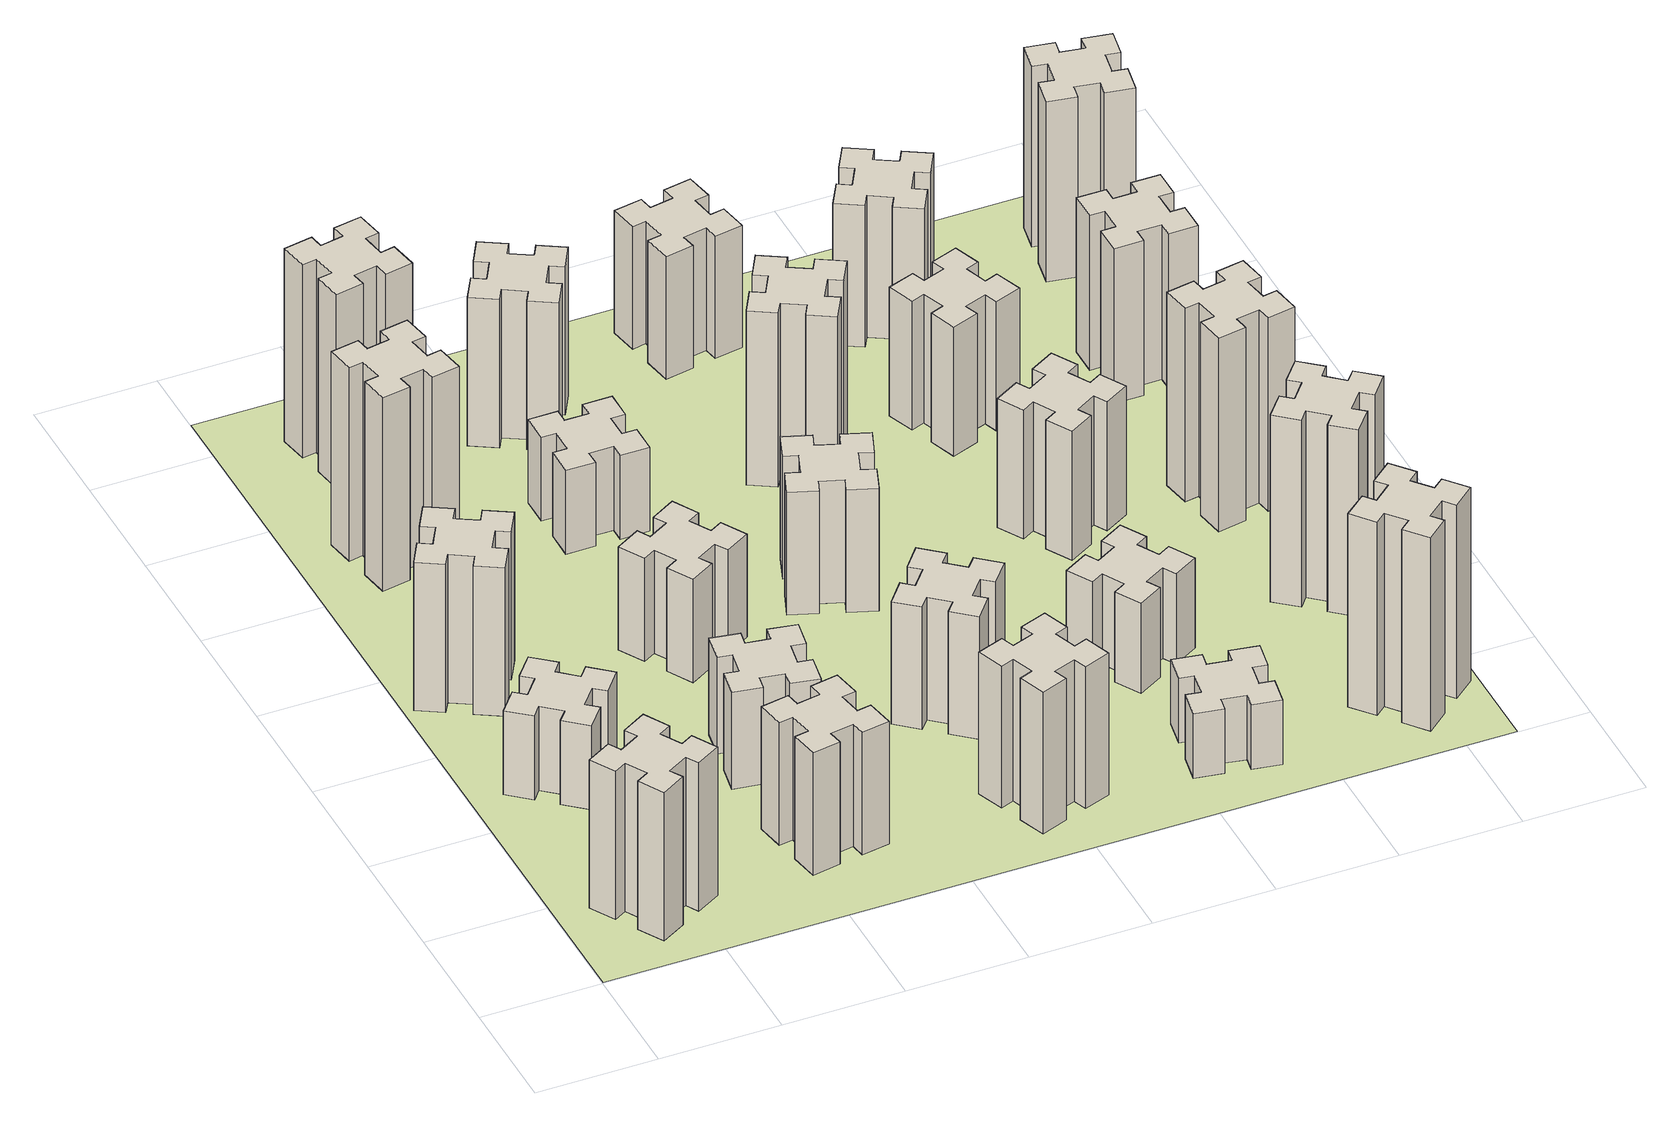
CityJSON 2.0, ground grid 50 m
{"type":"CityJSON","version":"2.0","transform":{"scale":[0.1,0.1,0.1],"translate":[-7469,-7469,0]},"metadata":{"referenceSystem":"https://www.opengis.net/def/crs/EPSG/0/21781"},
"CityObjects":{
"building1":{"type":"Building","attributes":{"class":"1000","function":"1000","usage":"1000","yearOfConstruction":2016,"roofType":"1000","measuredHeight":69,"storeysAboveGround":30,"storeysBelowGround":0},"geometry":[{"type":"Solid","lod":"1","boundaries":[[[[0,1,2,3,4,5,6,7,8,9,10,11,12,13,14,15,16,17,18,19]],[[17,16,20,21]],[[16,15,22,20]],[[15,14,23,22]],[[14,13,24,23]],[[13,12,25,24]],[[12,11,26,25]],[[11,10,27,26]],[[10,9,28,27]],[[9,8,29,28]],[[8,7,30,29]],[[7,6,31,30]],[[6,5,32,31]],[[5,4,33,32]],[[4,3,34,33]],[[3,2,35,34]],[[2,1,36,35]],[[1,0,37,36]],[[0,19,38,37]],[[19,18,39,38]],[[18,17,21,39]],[[24,25,26,27,28,29,30,31,32,33,34,35,36,37,38,39,21,20,22,23]]]]}]},
"building2":{"type":"Building","attributes":{"class":"1000","function":"1000","usage":"1000","yearOfConstruction":2016,"roofType":"1000","measuredHeight":39,"storeysAboveGround":30,"storeysBelowGround":0},"geometry":[{"type":"Solid","lod":"1","boundaries":[[[[40,41,42,43,44,45,46,47,48,49,50,51,52,53,54,55,56,57,58,59]],[[57,56,60,61]],[[56,55,62,60]],[[55,54,63,62]],[[54,53,64,63]],[[53,52,65,64]],[[52,51,66,65]],[[51,50,67,66]],[[50,49,68,67]],[[49,48,69,68]],[[48,47,70,69]],[[47,46,71,70]],[[46,45,72,71]],[[45,44,73,72]],[[44,43,74,73]],[[43,42,75,74]],[[42,41,76,75]],[[41,40,77,76]],[[40,59,78,77]],[[59,58,79,78]],[[58,57,61,79]],[[64,65,66,67,68,69,70,71,72,73,74,75,76,77,78,79,61,60,62,63]]]]}]},
"building3":{"type":"Building","attributes":{"class":"1000","function":"1000","usage":"1000","yearOfConstruction":2016,"roofType":"1000","measuredHeight":69,"storeysAboveGround":30,"storeysBelowGround":0},"geometry":[{"type":"Solid","lod":"1","boundaries":[[[[80,81,82,83,84,85,86,87,88,89,90,91,92,93,94,95,96,97,98,99]],[[97,96,100,101]],[[96,95,102,100]],[[95,94,103,102]],[[94,93,104,103]],[[93,92,105,104]],[[92,91,106,105]],[[91,90,107,106]],[[90,89,108,107]],[[89,88,109,108]],[[88,87,110,109]],[[87,86,111,110]],[[86,85,112,111]],[[85,84,113,112]],[[84,83,114,113]],[[83,82,115,114]],[[82,81,116,115]],[[81,80,117,116]],[[80,99,118,117]],[[99,98,119,118]],[[98,97,101,119]],[[104,105,106,107,108,109,110,111,112,113,114,115,116,117,118,119,101,100,102,103]]]]}]},
"building4":{"type":"Building","attributes":{"class":"1000","function":"1000","usage":"1000","yearOfConstruction":2016,"roofType":"1000","measuredHeight":90,"storeysAboveGround":30,"storeysBelowGround":0},"geometry":[{"type":"Solid","lod":"1","boundaries":[[[[120,121,122,123,124,125,126,127,128,129,130,131,132,133,134,135,136,137,138,139]],[[137,136,140,141]],[[136,135,142,140]],[[135,134,143,142]],[[134,133,144,143]],[[133,132,145,144]],[[132,131,146,145]],[[131,130,147,146]],[[130,129,148,147]],[[129,128,149,148]],[[128,127,150,149]],[[127,126,151,150]],[[126,125,152,151]],[[125,124,153,152]],[[124,123,154,153]],[[123,122,155,154]],[[122,121,156,155]],[[121,120,157,156]],[[120,139,158,157]],[[139,138,159,158]],[[138,137,141,159]],[[144,145,146,147,148,149,150,151,152,153,154,155,156,157,158,159,141,140,142,143]]]]}]},
"building5":{"type":"Building","attributes":{"class":"1000","function":"1000","usage":"1000","yearOfConstruction":2016,"roofType":"1000","measuredHeight":57,"storeysAboveGround":30,"storeysBelowGround":0},"geometry":[{"type":"Solid","lod":"1","boundaries":[[[[160,161,162,163,164,165,166,167,168,169,170,171,172,173,174,175,176,177,178,179]],[[177,176,180,181]],[[176,175,182,180]],[[175,174,183,182]],[[174,173,184,183]],[[173,172,185,184]],[[172,171,186,185]],[[171,170,187,186]],[[170,169,188,187]],[[169,168,189,188]],[[168,167,190,189]],[[167,166,191,190]],[[166,165,192,191]],[[165,164,193,192]],[[164,163,194,193]],[[163,162,195,194]],[[162,161,196,195]],[[161,160,197,196]],[[160,179,198,197]],[[179,178,199,198]],[[178,177,181,199]],[[184,185,186,187,188,189,190,191,192,193,194,195,196,197,198,199,181,180,182,183]]]]}]},
"building6":{"type":"Building","attributes":{"class":"1000","function":"1000","usage":"1000","yearOfConstruction":2016,"roofType":"1000","measuredHeight":45,"storeysAboveGround":30,"storeysBelowGround":0},"geometry":[{"type":"Solid","lod":"1","boundaries":[[[[200,201,202,203,204,205,206,207,208,209,210,211,212,213,214,215,216,217,218,219]],[[217,216,220,221]],[[216,215,222,220]],[[215,214,223,222]],[[214,213,224,223]],[[213,212,225,224]],[[212,211,226,225]],[[211,210,227,226]],[[210,209,228,227]],[[209,208,229,228]],[[208,207,230,229]],[[207,206,231,230]],[[206,205,232,231]],[[205,204,233,232]],[[204,203,234,233]],[[203,202,235,234]],[[202,201,236,235]],[[201,200,237,236]],[[200,219,238,237]],[[219,218,239,238]],[[218,217,221,239]],[[224,225,226,227,228,229,230,231,232,233,234,235,236,237,238,239,221,220,222,223]]]]}]},
"building7":{"type":"Building","attributes":{"class":"1000","function":"1000","usage":"1000","yearOfConstruction":2016,"roofType":"1000","measuredHeight":90,"storeysAboveGround":30,"storeysBelowGround":0},"geometry":[{"type":"Solid","lod":"1","boundaries":[[[[240,241,242,243,244,245,246,247,248,249,250,251,252,253,254,255,256,257,258,259]],[[257,256,260,261]],[[256,255,262,260]],[[255,254,263,262]],[[254,253,264,263]],[[253,252,265,264]],[[252,251,266,265]],[[251,250,267,266]],[[250,249,268,267]],[[249,248,269,268]],[[248,247,270,269]],[[247,246,271,270]],[[246,245,272,271]],[[245,244,273,272]],[[244,243,274,273]],[[243,242,275,274]],[[242,241,276,275]],[[241,240,277,276]],[[240,259,278,277]],[[259,258,279,278]],[[258,257,261,279]],[[264,265,266,267,268,269,270,271,272,273,274,275,276,277,278,279,261,260,262,263]]]]}]},
"building8":{"type":"Building","attributes":{"class":"1000","function":"1000","usage":"1000","yearOfConstruction":2016,"roofType":"1000","measuredHeight":48,"storeysAboveGround":30,"storeysBelowGround":0},"geometry":[{"type":"Solid","lod":"1","boundaries":[[[[280,281,282,283,284,285,286,287,288,289,290,291,292,293,294,295,296,297,298,299]],[[297,296,300,301]],[[296,295,302,300]],[[295,294,303,302]],[[294,293,304,303]],[[293,292,305,304]],[[292,291,306,305]],[[291,290,307,306]],[[290,289,308,307]],[[289,288,309,308]],[[288,287,310,309]],[[287,286,311,310]],[[286,285,312,311]],[[285,284,313,312]],[[284,283,314,313]],[[283,282,315,314]],[[282,281,316,315]],[[281,280,317,316]],[[280,299,318,317]],[[299,298,319,318]],[[298,297,301,319]],[[304,305,306,307,308,309,310,311,312,313,314,315,316,317,318,319,301,300,302,303]]]]}]},
"building9":{"type":"Building","attributes":{"class":"1000","function":"1000","usage":"1000","yearOfConstruction":2016,"roofType":"1000","measuredHeight":39,"storeysAboveGround":30,"storeysBelowGround":0},"geometry":[{"type":"Solid","lod":"1","boundaries":[[[[320,321,322,323,324,325,326,327,328,329,330,331,332,333,334,335,336,337,338,339]],[[337,336,340,341]],[[336,335,342,340]],[[335,334,343,342]],[[334,333,344,343]],[[333,332,345,344]],[[332,331,346,345]],[[331,330,347,346]],[[330,329,348,347]],[[329,328,349,348]],[[328,327,350,349]],[[327,326,351,350]],[[326,325,352,351]],[[325,324,353,352]],[[324,323,354,353]],[[323,322,355,354]],[[322,321,356,355]],[[321,320,357,356]],[[320,339,358,357]],[[339,338,359,358]],[[338,337,341,359]],[[344,345,346,347,348,349,350,351,352,353,354,355,356,357,358,359,341,340,342,343]]]]}]},
"building10":{"type":"Building","attributes":{"class":"1000","function":"1000","usage":"1000","yearOfConstruction":2016,"roofType":"1000","measuredHeight":66,"storeysAboveGround":30,"storeysBelowGround":0},"geometry":[{"type":"Solid","lod":"1","boundaries":[[[[360,361,362,363,364,365,366,367,368,369,370,371,372,373,374,375,376,377,378,379]],[[377,376,380,381]],[[376,375,382,380]],[[375,374,383,382]],[[374,373,384,383]],[[373,372,385,384]],[[372,371,386,385]],[[371,370,387,386]],[[370,369,388,387]],[[369,368,389,388]],[[368,367,390,389]],[[367,366,391,390]],[[366,365,392,391]],[[365,364,393,392]],[[364,363,394,393]],[[363,362,395,394]],[[362,361,396,395]],[[361,360,397,396]],[[360,379,398,397]],[[379,378,399,398]],[[378,377,381,399]],[[384,385,386,387,388,389,390,391,392,393,394,395,396,397,398,399,381,380,382,383]]]]}]},
"building11":{"type":"Building","attributes":{"class":"1000","function":"1000","usage":"1000","yearOfConstruction":2016,"roofType":"1000","measuredHeight":69,"storeysAboveGround":30,"storeysBelowGround":0},"geometry":[{"type":"Solid","lod":"1","boundaries":[[[[400,401,402,403,404,405,406,407,408,409,410,411,412,413,414,415,416,417,418,419]],[[417,416,420,421]],[[416,415,422,420]],[[415,414,423,422]],[[414,413,424,423]],[[413,412,425,424]],[[412,411,426,425]],[[411,410,427,426]],[[410,409,428,427]],[[409,408,429,428]],[[408,407,430,429]],[[407,406,431,430]],[[406,405,432,431]],[[405,404,433,432]],[[404,403,434,433]],[[403,402,435,434]],[[402,401,436,435]],[[401,400,437,436]],[[400,419,438,437]],[[419,418,439,438]],[[418,417,421,439]],[[424,425,426,427,428,429,430,431,432,433,434,435,436,437,438,439,421,420,422,423]]]]}]},
"building12":{"type":"Building","attributes":{"class":"1000","function":"1000","usage":"1000","yearOfConstruction":2016,"roofType":"1000","measuredHeight":57,"storeysAboveGround":30,"storeysBelowGround":0},"geometry":[{"type":"Solid","lod":"1","boundaries":[[[[440,441,442,443,444,445,446,447,448,449,450,451,452,453,454,455,456,457,458,459]],[[457,456,460,461]],[[456,455,462,460]],[[455,454,463,462]],[[454,453,464,463]],[[453,452,465,464]],[[452,451,466,465]],[[451,450,467,466]],[[450,449,468,467]],[[449,448,469,468]],[[448,447,470,469]],[[447,446,471,470]],[[446,445,472,471]],[[445,444,473,472]],[[444,443,474,473]],[[443,442,475,474]],[[442,441,476,475]],[[441,440,477,476]],[[440,459,478,477]],[[459,458,479,478]],[[458,457,461,479]],[[464,465,466,467,468,469,470,471,472,473,474,475,476,477,478,479,461,460,462,463]]]]}]},
"building13":{"type":"Building","attributes":{"class":"1000","function":"1000","usage":"1000","yearOfConstruction":2016,"roofType":"1000","measuredHeight":57,"storeysAboveGround":30,"storeysBelowGround":0},"geometry":[{"type":"Solid","lod":"1","boundaries":[[[[480,481,482,483,484,485,486,487,488,489,490,491,492,493,494,495,496,497,498,499]],[[497,496,500,501]],[[496,495,502,500]],[[495,494,503,502]],[[494,493,504,503]],[[493,492,505,504]],[[492,491,506,505]],[[491,490,507,506]],[[490,489,508,507]],[[489,488,509,508]],[[488,487,510,509]],[[487,486,511,510]],[[486,485,512,511]],[[485,484,513,512]],[[484,483,514,513]],[[483,482,515,514]],[[482,481,516,515]],[[481,480,517,516]],[[480,499,518,517]],[[499,498,519,518]],[[498,497,501,519]],[[504,505,506,507,508,509,510,511,512,513,514,515,516,517,518,519,501,500,502,503]]]]}]},
"building14":{"type":"Building","attributes":{"class":"1000","function":"1000","usage":"1000","yearOfConstruction":2016,"roofType":"1000","measuredHeight":81,"storeysAboveGround":30,"storeysBelowGround":0},"geometry":[{"type":"Solid","lod":"1","boundaries":[[[[520,521,522,523,524,525,526,527,528,529,530,531,532,533,534,535,536,537,538,539]],[[537,536,540,541]],[[536,535,542,540]],[[535,534,543,542]],[[534,533,544,543]],[[533,532,545,544]],[[532,531,546,545]],[[531,530,547,546]],[[530,529,548,547]],[[529,528,549,548]],[[528,527,550,549]],[[527,526,551,550]],[[526,525,552,551]],[[525,524,553,552]],[[524,523,554,553]],[[523,522,555,554]],[[522,521,556,555]],[[521,520,557,556]],[[520,539,558,557]],[[539,538,559,558]],[[538,537,541,559]],[[544,545,546,547,548,549,550,551,552,553,554,555,556,557,558,559,541,540,542,543]]]]}]},
"building15":{"type":"Building","attributes":{"class":"1000","function":"1000","usage":"1000","yearOfConstruction":2016,"roofType":"1000","measuredHeight":30,"storeysAboveGround":30,"storeysBelowGround":0},"geometry":[{"type":"Solid","lod":"1","boundaries":[[[[560,561,562,563,564,565,566,567,568,569,570,571,572,573,574,575,576,577,578,579]],[[577,576,580,581]],[[576,575,582,580]],[[575,574,583,582]],[[574,573,584,583]],[[573,572,585,584]],[[572,571,586,585]],[[571,570,587,586]],[[570,569,588,587]],[[569,568,589,588]],[[568,567,590,589]],[[567,566,591,590]],[[566,565,592,591]],[[565,564,593,592]],[[564,563,594,593]],[[563,562,595,594]],[[562,561,596,595]],[[561,560,597,596]],[[560,579,598,597]],[[579,578,599,598]],[[578,577,581,599]],[[584,585,586,587,588,589,590,591,592,593,594,595,596,597,598,599,581,580,582,583]]]]}]},
"building16":{"type":"Building","attributes":{"class":"1000","function":"1000","usage":"1000","yearOfConstruction":2016,"roofType":"1000","measuredHeight":57,"storeysAboveGround":30,"storeysBelowGround":0},"geometry":[{"type":"Solid","lod":"1","boundaries":[[[[600,601,602,603,604,605,606,607,608,609,610,611,612,613,614,615,616,617,618,619]],[[617,616,620,621]],[[616,615,622,620]],[[615,614,623,622]],[[614,613,624,623]],[[613,612,625,624]],[[612,611,626,625]],[[611,610,627,626]],[[610,609,628,627]],[[609,608,629,628]],[[608,607,630,629]],[[607,606,631,630]],[[606,605,632,631]],[[605,604,633,632]],[[604,603,634,633]],[[603,602,635,634]],[[602,601,636,635]],[[601,600,637,636]],[[600,619,638,637]],[[619,618,639,638]],[[618,617,621,639]],[[624,625,626,627,628,629,630,631,632,633,634,635,636,637,638,639,621,620,622,623]]]]}]},
"building17":{"type":"Building","attributes":{"class":"1000","function":"1000","usage":"1000","yearOfConstruction":2016,"roofType":"1000","measuredHeight":42,"storeysAboveGround":30,"storeysBelowGround":0},"geometry":[{"type":"Solid","lod":"1","boundaries":[[[[640,641,642,643,644,645,646,647,648,649,650,651,652,653,654,655,656,657,658,659]],[[657,656,660,661]],[[656,655,662,660]],[[655,654,663,662]],[[654,653,664,663]],[[653,652,665,664]],[[652,651,666,665]],[[651,650,667,666]],[[650,649,668,667]],[[649,648,669,668]],[[648,647,670,669]],[[647,646,671,670]],[[646,645,672,671]],[[645,644,673,672]],[[644,643,674,673]],[[643,642,675,674]],[[642,641,676,675]],[[641,640,677,676]],[[640,659,678,677]],[[659,658,679,678]],[[658,657,661,679]],[[664,665,666,667,668,669,670,671,672,673,674,675,676,677,678,679,661,660,662,663]]]]}]},
"building18":{"type":"Building","attributes":{"class":"1000","function":"1000","usage":"1000","yearOfConstruction":2016,"roofType":"1000","measuredHeight":60,"storeysAboveGround":30,"storeysBelowGround":0},"geometry":[{"type":"Solid","lod":"1","boundaries":[[[[680,681,682,683,684,685,686,687,688,689,690,691,692,693,694,695,696,697,698,699]],[[697,696,700,701]],[[696,695,702,700]],[[695,694,703,702]],[[694,693,704,703]],[[693,692,705,704]],[[692,691,706,705]],[[691,690,707,706]],[[690,689,708,707]],[[689,688,709,708]],[[688,687,710,709]],[[687,686,711,710]],[[686,685,712,711]],[[685,684,713,712]],[[684,683,714,713]],[[683,682,715,714]],[[682,681,716,715]],[[681,680,717,716]],[[680,699,718,717]],[[699,698,719,718]],[[698,697,701,719]],[[704,705,706,707,708,709,710,711,712,713,714,715,716,717,718,719,701,700,702,703]]]]}]},
"building19":{"type":"Building","attributes":{"class":"1000","function":"1000","usage":"1000","yearOfConstruction":2016,"roofType":"1000","measuredHeight":60,"storeysAboveGround":30,"storeysBelowGround":0},"geometry":[{"type":"Solid","lod":"1","boundaries":[[[[720,721,722,723,724,725,726,727,728,729,730,731,732,733,734,735,736,737,738,739]],[[737,736,740,741]],[[736,735,742,740]],[[735,734,743,742]],[[734,733,744,743]],[[733,732,745,744]],[[732,731,746,745]],[[731,730,747,746]],[[730,729,748,747]],[[729,728,749,748]],[[728,727,750,749]],[[727,726,751,750]],[[726,725,752,751]],[[725,724,753,752]],[[724,723,754,753]],[[723,722,755,754]],[[722,721,756,755]],[[721,720,757,756]],[[720,739,758,757]],[[739,738,759,758]],[[738,737,741,759]],[[744,745,746,747,748,749,750,751,752,753,754,755,756,757,758,759,741,740,742,743]]]]}]},
"building20":{"type":"Building","attributes":{"class":"1000","function":"1000","usage":"1000","yearOfConstruction":2016,"roofType":"1000","measuredHeight":90,"storeysAboveGround":30,"storeysBelowGround":0},"geometry":[{"type":"Solid","lod":"1","boundaries":[[[[760,761,762,763,764,765,766,767,768,769,770,771,772,773,774,775,776,777,778,779]],[[777,776,780,781]],[[776,775,782,780]],[[775,774,783,782]],[[774,773,784,783]],[[773,772,785,784]],[[772,771,786,785]],[[771,770,787,786]],[[770,769,788,787]],[[769,768,789,788]],[[768,767,790,789]],[[767,766,791,790]],[[766,765,792,791]],[[765,764,793,792]],[[764,763,794,793]],[[763,762,795,794]],[[762,761,796,795]],[[761,760,797,796]],[[760,779,798,797]],[[779,778,799,798]],[[778,777,781,799]],[[784,785,786,787,788,789,790,791,792,793,794,795,796,797,798,799,781,780,782,783]]]]}]},
"building21":{"type":"Building","attributes":{"class":"1000","function":"1000","usage":"1000","yearOfConstruction":2016,"roofType":"1000","measuredHeight":66,"storeysAboveGround":30,"storeysBelowGround":0},"geometry":[{"type":"Solid","lod":"1","boundaries":[[[[800,801,802,803,804,805,806,807,808,809,810,811,812,813,814,815,816,817,818,819]],[[817,816,820,821]],[[816,815,822,820]],[[815,814,823,822]],[[814,813,824,823]],[[813,812,825,824]],[[812,811,826,825]],[[811,810,827,826]],[[810,809,828,827]],[[809,808,829,828]],[[808,807,830,829]],[[807,806,831,830]],[[806,805,832,831]],[[805,804,833,832]],[[804,803,834,833]],[[803,802,835,834]],[[802,801,836,835]],[[801,800,837,836]],[[800,819,838,837]],[[819,818,839,838]],[[818,817,821,839]],[[824,825,826,827,828,829,830,831,832,833,834,835,836,837,838,839,821,820,822,823]]]]}]},
"building22":{"type":"Building","attributes":{"class":"1000","function":"1000","usage":"1000","yearOfConstruction":2016,"roofType":"1000","measuredHeight":87,"storeysAboveGround":30,"storeysBelowGround":0},"geometry":[{"type":"Solid","lod":"1","boundaries":[[[[840,841,842,843,844,845,846,847,848,849,850,851,852,853,854,855,856,857,858,859]],[[857,856,860,861]],[[856,855,862,860]],[[855,854,863,862]],[[854,853,864,863]],[[853,852,865,864]],[[852,851,866,865]],[[851,850,867,866]],[[850,849,868,867]],[[849,848,869,868]],[[848,847,870,869]],[[847,846,871,870]],[[846,845,872,871]],[[845,844,873,872]],[[844,843,874,873]],[[843,842,875,874]],[[842,841,876,875]],[[841,840,877,876]],[[840,859,878,877]],[[859,858,879,878]],[[858,857,861,879]],[[864,865,866,867,868,869,870,871,872,873,874,875,876,877,878,879,861,860,862,863]]]]}]},
"building23":{"type":"Building","attributes":{"class":"1000","function":"1000","usage":"1000","yearOfConstruction":2016,"roofType":"1000","measuredHeight":90,"storeysAboveGround":30,"storeysBelowGround":0},"geometry":[{"type":"Solid","lod":"1","boundaries":[[[[880,881,882,883,884,885,886,887,888,889,890,891,892,893,894,895,896,897,898,899]],[[897,896,900,901]],[[896,895,902,900]],[[895,894,903,902]],[[894,893,904,903]],[[893,892,905,904]],[[892,891,906,905]],[[891,890,907,906]],[[890,889,908,907]],[[889,888,909,908]],[[888,887,910,909]],[[887,886,911,910]],[[886,885,912,911]],[[885,884,913,912]],[[884,883,914,913]],[[883,882,915,914]],[[882,881,916,915]],[[881,880,917,916]],[[880,899,918,917]],[[899,898,919,918]],[[898,897,901,919]],[[904,905,906,907,908,909,910,911,912,913,914,915,916,917,918,919,901,900,902,903]]]]}]},
"building24":{"type":"Building","attributes":{"class":"1000","function":"1000","usage":"1000","yearOfConstruction":2016,"roofType":"1000","measuredHeight":72,"storeysAboveGround":30,"storeysBelowGround":0},"geometry":[{"type":"Solid","lod":"1","boundaries":[[[[920,921,922,923,924,925,926,927,928,929,930,931,932,933,934,935,936,937,938,939]],[[937,936,940,941]],[[936,935,942,940]],[[935,934,943,942]],[[934,933,944,943]],[[933,932,945,944]],[[932,931,946,945]],[[931,930,947,946]],[[930,929,948,947]],[[929,928,949,948]],[[928,927,950,949]],[[927,926,951,950]],[[926,925,952,951]],[[925,924,953,952]],[[924,923,954,953]],[[923,922,955,954]],[[922,921,956,955]],[[921,920,957,956]],[[920,939,958,957]],[[939,938,959,958]],[[938,937,941,959]],[[944,945,946,947,948,949,950,951,952,953,954,955,956,957,958,959,941,940,942,943]]]]}]},
"building25":{"type":"Building","attributes":{"class":"1000","function":"1000","usage":"1000","yearOfConstruction":2016,"roofType":"1000","measuredHeight":84,"storeysAboveGround":30,"storeysBelowGround":0},"geometry":[{"type":"Solid","lod":"1","boundaries":[[[[960,961,962,963,964,965,966,967,968,969,970,971,972,973,974,975,976,977,978,979]],[[977,976,980,981]],[[976,975,982,980]],[[975,974,983,982]],[[974,973,984,983]],[[973,972,985,984]],[[972,971,986,985]],[[971,970,987,986]],[[970,969,988,987]],[[969,968,989,988]],[[968,967,990,989]],[[967,966,991,990]],[[966,965,992,991]],[[965,964,993,992]],[[964,963,994,993]],[[963,962,995,994]],[[962,961,996,995]],[[961,960,997,996]],[[960,979,998,997]],[[979,978,999,998]],[[978,977,981,999]],[[984,985,986,987,988,989,990,991,992,993,994,995,996,997,998,999,981,980,982,983]]]]}]},
"landuse1":{"type":"LandUse","attributes":{"name":"plot1","function":"1010"},"geometry":[{"type":"MultiSurface","lod":"1","boundaries":[[[1000,1001,1002,1003]]]}]}
},
"vertices":[
[255,364,0],[305,277,0],[253,247,0],[313,143,0],[417,203,0],[387,255,0],[474,305,0],[504,253,0],[608,313,0],[548,417,0],[496,387,0],[446,474,0],[498,504,0],[438,608,0],[334,548,0],[364,496,0],[277,446,0],[247,498,0],[143,438,0],[203,334,0],[277,446,690],[247,498,690],[364,496,690],[334,548,690],[438,608,690],[498,504,690],[446,474,690],[496,387,690],[548,417,690],[608,313,690],[504,253,690],[474,305,690],[387,255,690],[417,203,690],[313,143,690],[253,247,690],[305,277,690],[255,364,690],[203,334,690],[143,438,690],
[323,1324,0],[259,1248,0],[213,1286,0],[136,1194,0],[228,1117,0],[266,1163,0],[343,1099,0],[304,1053,0],[396,976,0],[473,1068,0],[427,1106,0],[492,1183,0],[538,1144,0],[615,1236,0],[523,1313,0],[484,1267,0],[408,1332,0],[446,1378,0],[354,1455,0],[277,1363,0],[408,1332,390],[446,1378,390],[484,1267,390],[523,1313,390],[615,1236,390],[538,1144,390],[492,1183,390],[427,1106,390],[473,1068,390],[396,976,390],[304,1053,390],[343,1099,390],[266,1163,390],[228,1117,390],[136,1194,390],[213,1286,390],[259,1248,390],[323,1324,390],[277,1363,390],[354,1455,390],
[374,1926,0],[287,1976,0],[317,2028,0],[213,2088,0],[153,1984,0],[205,1954,0],[155,1867,0],[103,1897,0],[43,1793,0],[147,1733,0],[177,1785,0],[264,1735,0],[234,1683,0],[338,1623,0],[398,1727,0],[346,1757,0],[396,1844,0],[448,1814,0],[508,1918,0],[404,1978,0],[396,1844,690],[448,1814,690],[346,1757,690],[398,1727,690],[338,1623,690],[234,1683,690],[264,1735,690],[177,1785,690],[147,1733,690],[43,1793,690],[103,1897,690],[155,1867,690],[205,1954,690],[153,1984,690],[213,2088,690],[317,2028,690],[287,1976,690],[374,1926,690],[404,1978,690],[508,1918,690],
[405,2812,0],[307,2795,0],[297,2854,0],[178,2833,0],[199,2715,0],[258,2725,0],[276,2627,0],[217,2617,0],[237,2498,0],[356,2519,0],[345,2578,0],[444,2596,0],[454,2537,0],[572,2557,0],[551,2676,0],[492,2665,0],[475,2764,0],[534,2774,0],[513,2892,0],[395,2871,0],[475,2764,900],[534,2774,900],[492,2665,900],[551,2676,900],[572,2557,900],[454,2537,900],[444,2596,900],[345,2578,900],[356,2519,900],[237,2498,900],[217,2617,900],[276,2627,900],[258,2725,900],[199,2715,900],[178,2833,900],[297,2854,900],[307,2795,900],[405,2812,900],[395,2871,900],[513,2892,900],
[1085,358,0],[1184,376,0],[1194,317,0],[1312,337,0],[1291,456,0],[1232,445,0],[1215,544,0],[1274,554,0],[1253,672,0],[1135,651,0],[1145,592,0],[1047,575,0],[1037,634,0],[918,613,0],[939,495,0],[998,505,0],[1016,407,0],[957,397,0],[977,278,0],[1096,299,0],[1016,407,570],[957,397,570],[998,505,570],[939,495,570],[918,613,570],[1037,634,570],[1047,575,570],[1145,592,570],[1135,651,570],[1253,672,570],[1274,554,570],[1215,544,570],[1232,445,570],[1291,456,570],[1312,337,570],[1194,317,570],[1184,376,570],[1085,358,570],[1096,299,570],[977,278,570],
[1047,916,0],[1145,898,0],[1135,839,0],[1253,818,0],[1274,937,0],[1215,947,0],[1232,1045,0],[1291,1035,0],[1312,1153,0],[1194,1174,0],[1184,1115,0],[1085,1132,0],[1096,1191,0],[977,1212,0],[957,1094,0],[1016,1084,0],[998,985,0],[939,996,0],[918,877,0],[1037,857,0],[998,985,450],[939,996,450],[1016,1084,450],[957,1094,450],[977,1212,450],[1096,1191,450],[1085,1132,450],[1184,1115,450],[1194,1174,450],[1312,1153,450],[1291,1035,450],[1232,1045,450],[1215,947,450],[1274,937,450],[1253,818,450],[1135,839,450],[1145,898,450],[1047,916,450],[1037,857,450],[918,877,450],
[592,3305,0],[575,3404,0],[634,3414,0],[613,3532,0],[495,3511,0],[505,3452,0],[407,3435,0],[397,3494,0],[278,3473,0],[299,3355,0],[358,3365,0],[376,3267,0],[317,3257,0],[337,3138,0],[456,3159,0],[445,3218,0],[544,3236,0],[554,3177,0],[672,3197,0],[651,3316,0],[544,3236,900],[554,3177,900],[445,3218,900],[456,3159,900],[337,3138,900],[317,3257,900],[376,3267,900],[358,3365,900],[299,3355,900],[278,3473,900],[397,3494,900],[407,3435,900],[505,3452,900],[495,3511,900],[613,3532,900],[634,3414,900],[575,3404,900],[592,3305,900],[651,3316,900],[672,3197,900],
[995,1744,0],[1045,1657,0],[993,1627,0],[1053,1523,0],[1157,1583,0],[1127,1635,0],[1214,1685,0],[1244,1633,0],[1348,1693,0],[1288,1797,0],[1236,1767,0],[1186,1854,0],[1238,1884,0],[1178,1988,0],[1074,1928,0],[1104,1876,0],[1017,1826,0],[987,1878,0],[883,1818,0],[943,1714,0],[1017,1826,480],[987,1878,480],[1104,1876,480],[1074,1928,480],[1178,1988,480],[1238,1884,480],[1186,1854,480],[1236,1767,480],[1288,1797,480],[1348,1693,480],[1244,1633,480],[1214,1685,480],[1127,1635,480],[1157,1583,480],[1053,1523,480],[993,1627,480],[1045,1657,480],[995,1744,480],[943,1714,480],[883,1818,480],
[1005,2645,0],[1005,2545,0],[945,2545,0],[945,2425,0],[1065,2425,0],[1065,2485,0],[1165,2485,0],[1165,2425,0],[1285,2425,0],[1285,2545,0],[1225,2545,0],[1225,2645,0],[1285,2645,0],[1285,2765,0],[1165,2765,0],[1165,2705,0],[1065,2705,0],[1065,2765,0],[945,2765,0],[945,2645,0],[1065,2705,390],[1065,2765,390],[1165,2705,390],[1165,2765,390],[1285,2765,390],[1285,2645,390],[1225,2645,390],[1225,2545,390],[1285,2545,390],[1285,2425,390],[1165,2425,390],[1165,2485,390],[1065,2485,390],[1065,2425,390],[945,2425,390],[945,2545,390],[1005,2545,390],[1005,2645,390],[945,2645,390],[945,2765,390],
[1965,496,0],[1871,462,0],[1850,518,0],[1737,477,0],[1779,364,0],[1835,385,0],[1869,291,0],[1813,270,0],[1854,157,0],[1967,199,0],[1946,255,0],[2040,289,0],[2060,233,0],[2173,274,0],[2132,387,0],[2076,366,0],[2042,460,0],[2098,480,0],[2057,593,0],[1944,552,0],[2042,460,660],[2098,480,660],[2076,366,660],[2132,387,660],[2173,274,660],[2060,233,660],[2040,289,660],[1946,255,660],[1967,199,660],[1854,157,660],[1813,270,660],[1869,291,660],[1835,385,660],[1779,364,660],[1737,477,660],[1850,518,660],[1871,462,660],[1965,496,660],[1944,552,660],[2057,593,660],
[1186,3137,0],[1236,3224,0],[1288,3194,0],[1348,3298,0],[1244,3358,0],[1214,3306,0],[1127,3356,0],[1157,3408,0],[1053,3468,0],[993,3364,0],[1045,3334,0],[995,3247,0],[943,3277,0],[883,3173,0],[987,3113,0],[1017,3165,0],[1104,3115,0],[1074,3063,0],[1178,3003,0],[1238,3107,0],[1104,3115,690],[1074,3063,690],[1017,3165,690],[987,3113,690],[883,3173,690],[943,3277,690],[995,3247,690],[1045,3334,690],[993,3364,690],[1053,3468,690],[1157,3408,690],[1127,3356,690],[1214,3306,690],[1244,3358,690],[1348,3298,690],[1288,3194,690],[1236,3224,690],[1186,3137,690],[1238,3107,690],[1178,3003,690],
[1803,1124,0],[1739,1048,0],[1693,1086,0],[1616,994,0],[1708,917,0],[1746,963,0],[1823,899,0],[1784,853,0],[1876,776,0],[1953,868,0],[1907,906,0],[1972,983,0],[2018,944,0],[2095,1036,0],[2003,1113,0],[1964,1067,0],[1888,1132,0],[1926,1178,0],[1834,1255,0],[1757,1163,0],[1888,1132,570],[1926,1178,570],[1964,1067,570],[2003,1113,570],[2095,1036,570],[2018,944,570],[1972,983,570],[1907,906,570],[1953,868,570],[1876,776,570],[1784,853,570],[1823,899,570],[1746,963,570],[1708,917,570],[1616,994,570],[1693,1086,570],[1739,1048,570],[1803,1124,570],[1757,1163,570],[1834,1255,570],
[1842,1771,0],[1876,1865,0],[1932,1844,0],[1973,1957,0],[1860,1998,0],[1840,1942,0],[1746,1976,0],[1767,2032,0],[1654,2073,0],[1613,1960,0],[1669,1940,0],[1635,1846,0],[1579,1867,0],[1537,1754,0],[1650,1713,0],[1671,1769,0],[1765,1735,0],[1744,1679,0],[1857,1637,0],[1898,1750,0],[1765,1735,570],[1744,1679,570],[1671,1769,570],[1650,1713,570],[1537,1754,570],[1579,1867,570],[1635,1846,570],[1669,1940,570],[1613,1960,570],[1654,2073,570],[1767,2032,570],[1746,1976,570],[1840,1942,570],[1860,1998,570],[1973,1957,570],[1932,1844,570],[1876,1865,570],[1842,1771,570],[1898,1750,570],[1857,1637,570],
[2054,2666,0],[1967,2716,0],[1997,2768,0],[1893,2828,0],[1833,2724,0],[1885,2694,0],[1835,2607,0],[1783,2637,0],[1723,2533,0],[1827,2473,0],[1857,2525,0],[1944,2475,0],[1914,2423,0],[2018,2363,0],[2078,2467,0],[2026,2497,0],[2076,2584,0],[2128,2554,0],[2188,2658,0],[2084,2718,0],[2076,2584,810],[2128,2554,810],[2026,2497,810],[2078,2467,810],[2018,2363,810],[1914,2423,810],[1944,2475,810],[1857,2525,810],[1827,2473,810],[1723,2533,810],[1783,2637,810],[1835,2607,810],[1885,2694,810],[1833,2724,810],[1893,2828,810],[1997,2768,810],[1967,2716,810],[2054,2666,810],[2084,2718,810],[2188,2658,810],
[2596,444,0],[2578,345,0],[2519,356,0],[2498,237,0],[2617,217,0],[2627,276,0],[2725,258,0],[2715,199,0],[2833,178,0],[2854,297,0],[2795,307,0],[2812,405,0],[2871,395,0],[2892,513,0],[2774,534,0],[2764,475,0],[2665,492,0],[2676,551,0],[2557,572,0],[2537,454,0],[2665,492,300],[2676,551,300],[2764,475,300],[2774,534,300],[2892,513,300],[2871,395,300],[2812,405,300],[2795,307,300],[2854,297,300],[2833,178,300],[2715,199,300],[2725,258,300],[2627,276,300],[2617,217,300],[2498,237,300],[2519,356,300],[2578,345,300],[2596,444,300],[2537,454,300],[2557,572,300],
[1738,3465,0],[1756,3367,0],[1697,3357,0],[1717,3238,0],[1836,3259,0],[1825,3318,0],[1924,3336,0],[1934,3277,0],[2052,3297,0],[2031,3416,0],[1972,3405,0],[1955,3504,0],[2014,3514,0],[1993,3632,0],[1875,3611,0],[1885,3552,0],[1787,3535,0],[1777,3594,0],[1658,3573,0],[1679,3455,0],[1787,3535,570],[1777,3594,570],[1885,3552,570],[1875,3611,570],[1993,3632,570],[2014,3514,570],[1955,3504,570],[1972,3405,570],[2031,3416,570],[2052,3297,570],[1934,3277,570],[1924,3336,570],[1825,3318,570],[1836,3259,570],[1717,3238,570],[1697,3357,570],[1756,3367,570],[1738,3465,570],[1679,3455,570],[1658,3573,570],
[2716,1027,0],[2666,1114,0],[2718,1144,0],[2658,1248,0],[2554,1188,0],[2584,1136,0],[2497,1086,0],[2467,1138,0],[2363,1078,0],[2423,974,0],[2475,1004,0],[2525,917,0],[2473,887,0],[2533,783,0],[2637,843,0],[2607,895,0],[2694,945,0],[2724,893,0],[2828,953,0],[2768,1057,0],[2694,945,420],[2724,893,420],[2607,895,420],[2637,843,420],[2533,783,420],[2473,887,420],[2525,917,420],[2475,1004,420],[2423,974,420],[2363,1078,420],[2467,1138,420],[2497,1086,420],[2584,1136,420],[2554,1188,420],[2658,1248,420],[2718,1144,420],[2666,1114,420],[2716,1027,420],[2768,1057,420],[2828,953,420],
[2816,1867,0],[2766,1954,0],[2818,1984,0],[2758,2088,0],[2654,2028,0],[2684,1976,0],[2597,1926,0],[2567,1978,0],[2463,1918,0],[2523,1814,0],[2575,1844,0],[2625,1757,0],[2573,1727,0],[2633,1623,0],[2737,1683,0],[2707,1735,0],[2794,1785,0],[2824,1733,0],[2928,1793,0],[2868,1897,0],[2794,1785,600],[2824,1733,600],[2707,1735,600],[2737,1683,600],[2633,1623,600],[2573,1727,600],[2625,1757,600],[2575,1844,600],[2523,1814,600],[2463,1918,600],[2567,1978,600],[2597,1926,600],[2684,1976,600],[2654,2028,600],[2758,2088,600],[2818,1984,600],[2766,1954,600],[2816,1867,600],[2868,1897,600],[2928,1793,600],
[2586,2475,0],[2680,2509,0],[2700,2453,0],[2813,2494,0],[2772,2607,0],[2716,2586,0],[2682,2680,0],[2738,2700,0],[2697,2813,0],[2584,2772,0],[2605,2716,0],[2511,2682,0],[2490,2738,0],[2377,2697,0],[2419,2584,0],[2475,2605,0],[2509,2511,0],[2453,2490,0],[2494,2377,0],[2607,2419,0],[2509,2511,600],[2453,2490,600],[2475,2605,600],[2419,2584,600],[2377,2697,600],[2490,2738,600],[2511,2682,600],[2605,2716,600],[2584,2772,600],[2697,2813,600],[2738,2700,600],[2682,2680,600],[2716,2586,600],[2772,2607,600],[2813,2494,600],[2700,2453,600],[2680,2509,600],[2586,2475,600],[2607,2419,600],[2494,2377,600],
[3468,259,0],[3544,323,0],[3583,277,0],[3675,354,0],[3598,446,0],[3552,408,0],[3487,484,0],[3533,523,0],[3456,615,0],[3364,538,0],[3403,492,0],[3326,427,0],[3288,473,0],[3196,396,0],[3273,304,0],[3319,343,0],[3383,266,0],[3337,228,0],[3414,136,0],[3506,213,0],[3383,266,900],[3337,228,900],[3319,343,900],[3273,304,900],[3196,396,900],[3288,473,900],[3326,427,900],[3403,492,900],[3364,538,900],[3456,615,900],[3533,523,900],[3487,484,900],[3552,408,900],[3598,446,900],[3675,354,900],[3583,277,900],[3544,323,900],[3468,259,900],[3506,213,900],[3414,136,900],
[2694,3306,0],[2607,3356,0],[2637,3408,0],[2533,3468,0],[2473,3364,0],[2525,3334,0],[2475,3247,0],[2423,3277,0],[2363,3173,0],[2467,3113,0],[2497,3165,0],[2584,3115,0],[2554,3063,0],[2658,3003,0],[2718,3107,0],[2666,3137,0],[2716,3224,0],[2768,3194,0],[2828,3298,0],[2724,3358,0],[2716,3224,660],[2768,3194,660],[2666,3137,660],[2718,3107,660],[2658,3003,660],[2554,3063,660],[2584,3115,660],[2497,3165,660],[2467,3113,660],[2363,3173,660],[2423,3277,660],[2475,3247,660],[2525,3334,660],[2473,3364,660],[2533,3468,660],[2637,3408,660],[2607,3356,660],[2694,3306,660],[2724,3358,660],[2828,3298,660],
[3487,1006,0],[3552,1083,0],[3598,1044,0],[3675,1136,0],[3583,1213,0],[3544,1167,0],[3468,1232,0],[3506,1278,0],[3414,1355,0],[3337,1263,0],[3383,1224,0],[3319,1148,0],[3273,1186,0],[3196,1094,0],[3288,1017,0],[3326,1063,0],[3403,999,0],[3364,953,0],[3456,876,0],[3533,968,0],[3403,999,870],[3364,953,870],[3326,1063,870],[3288,1017,870],[3196,1094,870],[3273,1186,870],[3319,1148,870],[3383,1224,870],[3337,1263,870],[3414,1355,870],[3506,1278,870],[3468,1232,870],[3544,1167,870],[3583,1213,870],[3675,1136,870],[3598,1044,870],[3552,1083,870],[3487,1006,870],[3533,968,870],[3456,876,870],
[3365,1872,0],[3267,1855,0],[3257,1914,0],[3138,1893,0],[3159,1775,0],[3218,1785,0],[3236,1687,0],[3177,1677,0],[3197,1558,0],[3316,1579,0],[3305,1638,0],[3404,1656,0],[3414,1597,0],[3532,1617,0],[3511,1736,0],[3452,1725,0],[3435,1824,0],[3494,1834,0],[3473,1952,0],[3355,1931,0],[3435,1824,900],[3494,1834,900],[3452,1725,900],[3511,1736,900],[3532,1617,900],[3414,1597,900],[3404,1656,900],[3305,1638,900],[3316,1579,900],[3197,1558,900],[3177,1677,900],[3236,1687,900],[3218,1785,900],[3159,1775,900],[3138,1893,900],[3257,1914,900],[3267,1855,900],[3365,1872,900],[3355,1931,900],[3473,1952,900],
[3385,2705,0],[3285,2705,0],[3285,2765,0],[3165,2765,0],[3165,2645,0],[3225,2645,0],[3225,2545,0],[3165,2545,0],[3165,2425,0],[3285,2425,0],[3285,2485,0],[3385,2485,0],[3385,2425,0],[3505,2425,0],[3505,2545,0],[3445,2545,0],[3445,2645,0],[3505,2645,0],[3505,2765,0],[3385,2765,0],[3445,2645,720],[3505,2645,720],[3445,2545,720],[3505,2545,720],[3505,2425,720],[3385,2425,720],[3385,2485,720],[3285,2485,720],[3285,2425,720],[3165,2425,720],[3165,2545,720],[3225,2545,720],[3225,2645,720],[3165,2645,720],[3165,2765,720],[3285,2765,720],[3285,2705,720],[3385,2705,720],[3385,2765,720],[3505,2765,720],
[3535,3267,0],[3552,3365,0],[3611,3355,0],[3632,3473,0],[3514,3494,0],[3504,3435,0],[3405,3452,0],[3416,3511,0],[3297,3532,0],[3277,3414,0],[3336,3404,0],[3318,3305,0],[3259,3316,0],[3238,3197,0],[3357,3177,0],[3367,3236,0],[3465,3218,0],[3455,3159,0],[3573,3138,0],[3594,3257,0],[3465,3218,840],[3455,3159,840],[3367,3236,840],[3357,3177,840],[3238,3197,840],[3259,3316,840],[3318,3305,840],[3336,3404,840],[3277,3414,840],[3297,3532,840],[3416,3511,840],[3405,3452,840],[3504,3435,840],[3514,3494,840],[3632,3473,840],[3611,3355,840],[3552,3365,840],[3535,3267,840],[3594,3257,840],[3573,3138,840],
[5,3705,0],[3705,3705,0],[3705,5,0],[5,5,0]
]}
